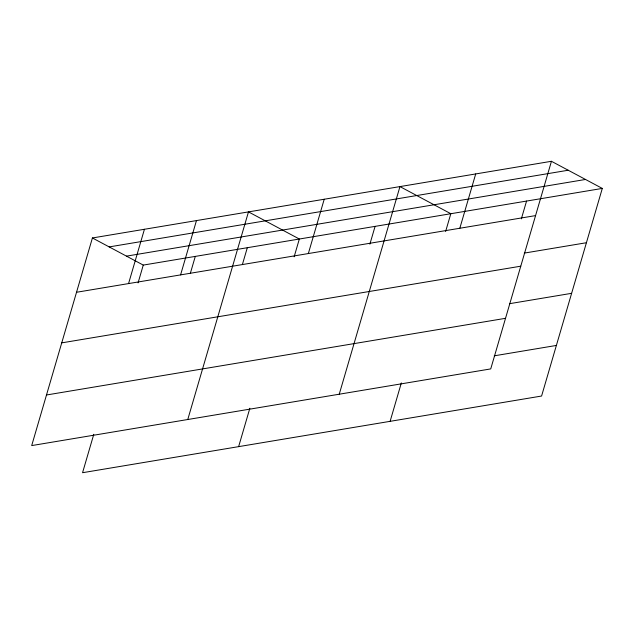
<?xml version="1.0" encoding="UTF-8"?>
<svg xmlns="http://www.w3.org/2000/svg" width="634" height="634" viewBox="0 0 634 634"><rect width="100%" height="100%" fill="white"/><g stroke="black" fill="none" stroke-linecap="round" stroke-linejoin="round"><path stroke-width="0.95" d="M551.445 161.29L92.413 237.964L31.7 445.583L490.732 368.909L551.445 161.29L602.3 188.417L541.587 396.036L82.555 472.71L93.792 434.298M128.559 283.58L144.433 229.27M138.069 282.875L143.268 265.091L602.3 188.417M180.579 274.894L196.461 220.584M190.366 273.254L195.296 256.398M187.767 419.518L248.48 211.891L299.343 239.018L294.136 256.81M242.386 264.56L247.315 247.712M238.63 446.645L249.859 408.233M308.338 253.552L324.22 199.242M369.876 244.161L375.082 226.37M339.245 394.213L399.959 186.594L450.822 213.713L445.615 231.505M390.108 421.341L401.338 382.928M459.824 228.248L475.706 173.938M521.354 218.857L526.561 201.065M109.199 246.911L568.222 170.237M126.491 256.136L585.515 179.462M76.532 292.274L535.564 215.6M524.27 253.101L586.418 242.727M61.736 342.867L520.768 266.193M509.482 303.694L571.622 293.32M46.496 394.99L505.52 318.316M494.235 355.825L556.383 345.443M92.413 237.964L143.268 265.091"/></g></svg>
